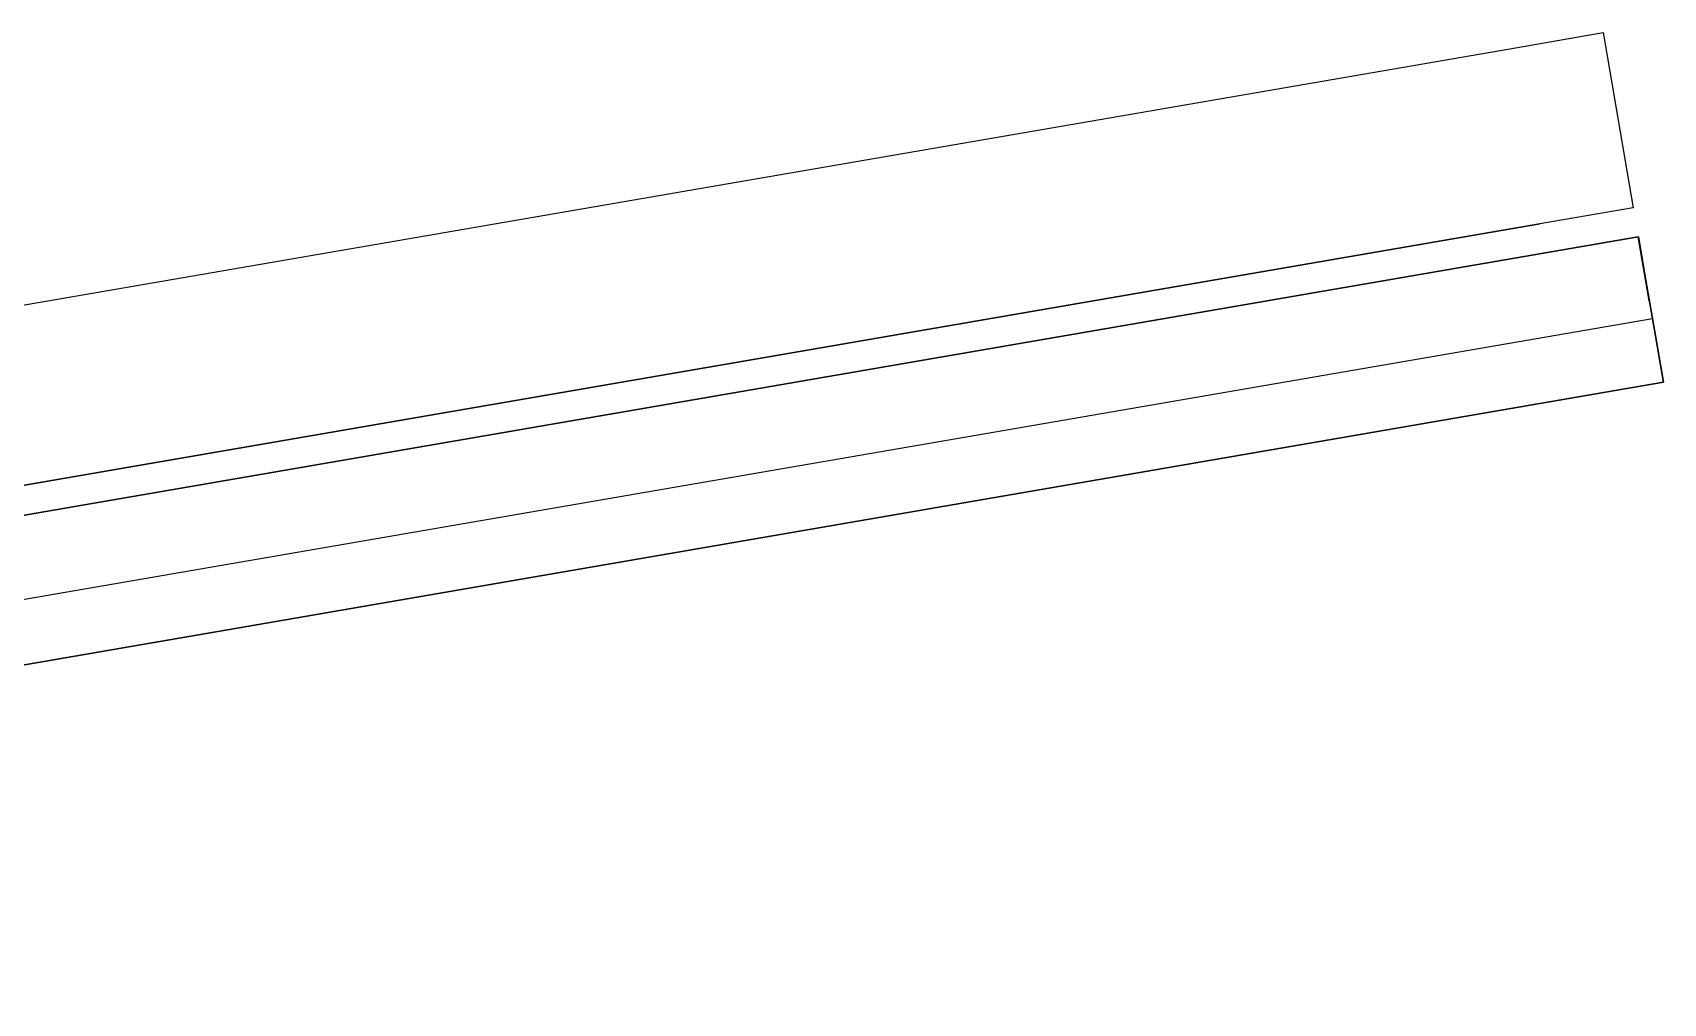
# Model space of a CAD drawing. Extents: x -32 to 51.8, y -51.6 to -5.5.
# Drawn here: x 50.318 to 51.695, y -19.38 to -18.56 of the extents above; entities that cross this region are included whole.
import ezdxf

# ---------------------------------------------------------------- set-up
doc = ezdxf.new("R2010")
doc.units = 0
doc.header["$MEASUREMENT"] = 0
doc.layers.get('0').update_dxf_attribs({"linetype": 'CONTINUOUS'})

msp = doc.modelspace()

# ---------------------------------------------------------------- linework, layer by layer
for p, q in [((51.565, -18.5737), (51.6438, -18.5601)), ((51.565, -18.5737), (51.6438, -18.5601)), ((51.6438, -18.5601), (51.6693, -18.7079)), ((51.6438, -18.5601), (51.6693, -18.7079)), ((49.0428, -19.0086), (51.565, -18.5737)), ((51.6693, -18.7079), (51.5904, -18.7215)), ((51.6693, -18.7079), (51.5904, -18.7215)), ((51.6693, -18.7079), (51.6693, -18.7079)), ((51.6693, -18.7079), (51.6693, -18.7079)), ((49.0683, -19.1564), (51.5904, -18.7215)), ((51.5904, -18.7215), (49.0683, -19.1564)), ((49.0683, -19.1564), (51.5904, -18.7215)), ((51.5904, -18.7215), (51.5904, -18.7215)), ((51.5904, -18.7215), (51.5904, -18.7215)), ((51.5904, -18.7215), (51.5904, -18.7215)), ((51.5904, -18.7215), (51.5904, -18.7215)), ((51.5904, -18.7215), (51.5904, -18.7215)), ((51.5904, -18.7215), (51.5904, -18.7215)), ((48.5713, -19.2674), (51.6735, -18.7325)), ((51.6735, -18.7325), (48.5713, -19.2674)), ((51.6735, -18.7325), (51.6735, -18.7325)), ((51.6735, -18.7325), (51.6828, -18.7863)), ((51.6828, -18.7863), (51.6735, -18.7325)), ((51.6735, -18.7325), (51.6735, -18.7325)), ((51.6735, -18.7325), (51.6828, -18.7863)), ((51.6828, -18.7863), (51.6735, -18.7325)), ((51.6735, -18.7325), (51.6735, -18.7325)), ((51.6735, -18.7325), (51.6828, -18.7863)), ((51.6828, -18.7863), (51.6735, -18.7325)), ((51.6735, -18.7325), (51.6735, -18.7325)), ((51.6735, -18.7325), (51.6828, -18.7863)), ((51.6828, -18.7863), (51.6735, -18.7325)), ((51.6735, -18.7325), (51.6735, -18.7325)), ((51.6735, -18.7325), (51.6828, -18.7863)), ((51.6828, -18.7863), (51.6735, -18.7325)), ((51.6735, -18.7325), (51.6735, -18.7325)), ((51.6735, -18.7325), (51.6828, -18.7864)), ((51.6828, -18.7864), (51.6735, -18.7325)), ((51.6735, -18.7325), (51.6735, -18.7325)), ((51.6735, -18.7325), (51.6828, -18.7864)), ((51.6854, -18.8015), (51.6735, -18.7325)), ((51.6735, -18.7325), (51.6828, -18.7863)), ((51.6828, -18.7863), (51.6735, -18.7325)), ((51.6735, -18.7325), (51.6735, -18.7325)), ((51.6735, -18.7325), (51.6828, -18.7863)), ((51.6828, -18.7863), (51.6735, -18.7325)), ((51.6735, -18.7325), (51.6735, -18.7325)), ((51.6735, -18.7325), (51.6828, -18.7863)), ((51.6828, -18.7863), (51.6735, -18.7325)), ((51.6735, -18.7325), (51.6735, -18.7325)), ((51.6735, -18.7325), (51.6828, -18.7863)), ((51.6828, -18.7863), (51.6735, -18.7325)), ((51.6735, -18.7325), (51.6735, -18.7325)), ((51.6735, -18.7325), (51.6828, -18.7863)), ((51.6828, -18.7863), (51.6735, -18.7325)), ((51.6735, -18.7325), (51.6735, -18.7325)), ((51.6735, -18.7325), (51.6828, -18.7863)), ((51.6828, -18.7863), (51.6735, -18.7325)), ((51.6735, -18.7325), (51.6735, -18.7325)), ((51.6735, -18.7325), (51.6828, -18.7863)), ((51.6828, -18.7863), (51.6735, -18.7325)), ((51.6735, -18.7325), (51.6735, -18.7325)), ((51.6735, -18.7325), (51.6828, -18.7863)), ((51.6828, -18.7863), (51.6735, -18.7325)), ((51.6735, -18.7325), (51.6735, -18.7325)), ((51.6735, -18.7325), (51.6828, -18.7863)), ((51.6828, -18.7863), (51.6735, -18.7325)), ((51.6735, -18.7325), (51.6735, -18.7325)), ((51.6735, -18.7325), (51.6828, -18.7864)), ((51.6735, -18.7325), (51.6854, -18.8015)), ((51.6828, -18.7863), (51.6735, -18.7325)), ((51.6828, -18.7863), (51.6735, -18.7325)), ((51.6735, -18.7325), (51.6735, -18.7325)), ((51.6735, -18.7325), (51.6828, -18.7863)), ((51.6828, -18.7863), (51.6735, -18.7325)), ((51.6735, -18.7325), (51.6735, -18.7325)), ((51.6735, -18.7325), (51.6828, -18.7863)), ((51.6828, -18.7863), (51.6735, -18.7325)), ((51.6735, -18.7325), (51.6735, -18.7325)), ((51.6735, -18.7325), (51.6828, -18.7863)), ((51.6828, -18.7863), (51.6735, -18.7325)), ((51.6735, -18.7325), (51.6735, -18.7325)), ((51.6735, -18.7325), (51.6828, -18.7863)), ((51.6828, -18.7863), (51.6735, -18.7325)), ((51.6735, -18.7325), (51.6735, -18.7325)), ((51.6735, -18.7325), (51.6828, -18.7863)), ((51.6828, -18.7863), (51.6735, -18.7325)), ((51.6735, -18.7325), (51.6735, -18.7325)), ((51.6735, -18.7325), (51.6828, -18.7864)), ((51.6828, -18.7864), (51.6735, -18.7325)), ((51.6735, -18.7325), (51.6735, -18.7325)), ((51.6735, -18.7325), (51.6828, -18.7864)), ((51.6854, -18.8015), (51.6735, -18.7325)), ((51.6735, -18.7325), (51.6828, -18.7863)), ((51.6828, -18.7863), (51.6735, -18.7325)), ((51.6735, -18.7325), (51.6735, -18.7325)), ((51.6735, -18.7325), (51.6828, -18.7863)), ((51.6828, -18.7863), (51.6735, -18.7325)), ((51.6735, -18.7325), (51.6735, -18.7325)), ((51.6735, -18.7325), (51.6828, -18.7863)), ((51.6828, -18.7863), (51.6735, -18.7325)), ((51.6735, -18.7325), (51.6735, -18.7325)), ((51.6735, -18.7325), (51.6828, -18.7863)), ((51.6828, -18.7863), (51.6735, -18.7325)), ((51.6735, -18.7325), (51.6735, -18.7325)), ((51.6735, -18.7325), (51.6828, -18.7863)), ((51.6828, -18.7863), (51.6735, -18.7325)), ((51.6735, -18.7325), (51.6735, -18.7325)), ((51.6735, -18.7325), (51.6828, -18.7863)), ((51.6828, -18.7863), (51.6735, -18.7325)), ((51.6735, -18.7325), (51.6735, -18.7325)), ((51.6735, -18.7325), (51.6828, -18.7863)), ((51.6828, -18.7863), (51.6735, -18.7325)), ((51.6735, -18.7325), (51.6735, -18.7325)), ((51.6735, -18.7325), (51.6828, -18.7863)), ((51.6828, -18.7863), (51.6735, -18.7325)), ((51.6735, -18.7325), (51.6735, -18.7325)), ((51.6735, -18.7325), (51.6828, -18.7863)), ((51.6828, -18.7863), (51.6735, -18.7325)), ((51.6735, -18.7325), (51.6735, -18.7325)), ((51.6735, -18.7325), (51.6828, -18.7864)), ((51.6735, -18.7325), (51.6735, -18.7325)), ((51.6735, -18.7325), (51.6828, -18.7863)), ((51.6828, -18.7863), (51.6735, -18.7325)), ((51.6735, -18.7325), (51.6735, -18.7325)), ((51.6735, -18.7325), (51.6828, -18.7863)), ((51.6828, -18.7863), (51.6735, -18.7325)), ((51.6735, -18.7325), (51.6735, -18.7325)), ((51.6735, -18.7325), (51.6828, -18.7863)), ((51.6828, -18.7863), (51.6735, -18.7325)), ((51.6735, -18.7325), (51.6735, -18.7325)), ((51.6735, -18.7325), (51.6828, -18.7863)), ((51.6828, -18.7863), (51.6735, -18.7325)), ((51.6735, -18.7325), (51.6735, -18.7325)), ((51.6735, -18.7325), (51.6828, -18.7863)), ((51.6828, -18.7863), (51.6735, -18.7325)), ((51.6735, -18.7325), (51.6735, -18.7325)), ((51.6735, -18.7325), (51.6828, -18.7864)), ((51.6828, -18.7864), (51.6735, -18.7325)), ((51.6735, -18.7325), (51.6735, -18.7325)), ((51.6735, -18.7325), (51.6828, -18.7864)), ((51.6855, -18.8015), (51.6736, -18.7325)), ((51.6736, -18.7325), (51.6828, -18.7863)), ((51.6828, -18.7863), (51.6736, -18.7325)), ((51.6736, -18.7325), (51.6736, -18.7325)), ((51.6736, -18.7325), (51.6828, -18.7863)), ((51.6828, -18.7863), (51.6736, -18.7325)), ((51.6736, -18.7325), (51.6736, -18.7325)), ((51.6736, -18.7325), (51.6828, -18.7863)), ((51.6828, -18.7863), (51.6736, -18.7325)), ((51.6736, -18.7325), (51.6736, -18.7325)), ((51.6736, -18.7325), (51.6828, -18.7863)), ((51.6828, -18.7863), (51.6735, -18.7325)), ((51.6855, -18.8015), (51.6736, -18.7325)), ((51.6736, -18.7325), (51.6828, -18.7863)), ((51.6828, -18.7863), (51.6736, -18.7325)), ((51.6736, -18.7325), (51.6736, -18.7325)), ((51.6736, -18.7325), (51.6828, -18.7863)), ((51.6828, -18.7863), (51.6736, -18.7325)), ((51.6736, -18.7325), (51.6736, -18.7325)), ((51.6736, -18.7325), (51.6828, -18.7863)), ((51.6828, -18.7863), (51.6736, -18.7325)), ((51.6736, -18.7325), (51.6736, -18.7325)), ((51.6736, -18.7325), (51.6828, -18.7863)), ((51.6855, -18.8015), (51.6736, -18.7325)), ((51.6736, -18.7325), (51.6828, -18.7863)), ((51.6828, -18.7863), (51.6736, -18.7325)), ((51.6736, -18.7325), (51.6736, -18.7325)), ((51.6736, -18.7325), (51.6828, -18.7863)), ((51.6828, -18.7863), (51.6736, -18.7325)), ((51.6736, -18.7325), (51.6736, -18.7325)), ((51.6736, -18.7325), (51.6828, -18.7863)), ((51.6828, -18.7863), (51.6736, -18.7325)), ((51.6736, -18.7325), (51.6736, -18.7325)), ((51.6736, -18.7325), (51.6828, -18.7863)), ((51.6828, -18.7863), (51.6735, -18.7325)), ((51.6828, -18.7863), (51.6828, -18.7863)), ((51.6828, -18.7863), (51.6828, -18.7863)), ((51.6828, -18.7863), (51.6828, -18.7863)), ((51.6828, -18.7863), (51.6828, -18.7863)), ((51.6828, -18.7863), (51.6828, -18.7863)), ((51.6828, -18.7863), (51.6828, -18.7863)), ((51.6828, -18.7863), (51.6828, -18.7863)), ((51.6828, -18.7863), (51.6828, -18.7863)), ((51.6828, -18.7863), (51.6828, -18.7863)), ((51.6828, -18.7864), (51.6828, -18.7864)), ((51.6828, -18.7863), (51.6828, -18.7863)), ((51.6828, -18.7863), (51.6828, -18.7863)), ((51.6828, -18.7863), (51.6828, -18.7863)), ((51.6828, -18.7863), (51.6828, -18.7863)), ((51.6828, -18.7863), (51.6828, -18.7863)), ((51.6828, -18.7863), (51.6828, -18.7863)), ((51.6828, -18.7863), (51.6828, -18.7863)), ((51.6828, -18.7863), (51.6828, -18.7863)), ((51.6828, -18.7863), (51.6828, -18.7863)), ((51.6828, -18.7864), (51.6828, -18.7863)), ((51.6828, -18.7863), (51.6828, -18.7863)), ((51.6828, -18.7863), (51.6828, -18.7863)), ((51.6828, -18.7863), (51.6828, -18.7863)), ((51.6828, -18.7863), (51.6828, -18.7863)), ((51.6828, -18.7863), (51.6828, -18.7863)), ((51.6828, -18.7863), (51.6828, -18.7863)), ((51.6828, -18.7863), (51.6828, -18.7863)), ((51.6828, -18.7863), (51.6828, -18.7863)), ((51.6828, -18.7863), (51.6828, -18.7863)), ((51.6828, -18.7863), (51.6828, -18.7863)), ((51.6828, -18.7863), (51.6828, -18.7863)), ((51.6828, -18.7864), (51.6828, -18.7864)), ((51.6828, -18.7863), (51.6828, -18.7863)), ((51.6828, -18.7863), (51.6828, -18.7863)), ((51.6828, -18.7863), (51.6828, -18.7863)), ((51.6828, -18.7863), (51.6828, -18.7863)), ((51.6828, -18.7863), (51.6828, -18.7863)), ((51.6828, -18.7863), (51.6828, -18.7863)), ((51.6828, -18.7863), (51.6828, -18.7863)), ((51.6828, -18.7863), (51.6828, -18.7863)), ((51.6828, -18.7863), (51.6828, -18.7863)), ((51.6828, -18.7864), (51.6828, -18.7863)), ((51.6828, -18.7863), (51.6828, -18.7863)), ((51.6828, -18.7863), (51.6828, -18.7863)), ((51.6828, -18.7863), (51.6828, -18.7863)), ((51.6828, -18.7863), (51.6828, -18.7863)), ((51.6828, -18.7863), (51.6828, -18.7863)), ((51.6828, -18.7863), (51.6828, -18.7863)), ((51.6828, -18.7863), (51.6828, -18.7863)), ((51.6828, -18.7863), (51.6828, -18.7863)), ((51.6828, -18.7863), (51.6828, -18.7863)), ((51.6828, -18.7864), (51.6828, -18.7864)), ((51.6828, -18.7864), (51.6828, -18.7864)), ((51.6828, -18.7864), (51.6828, -18.7864)), ((51.6828, -18.7864), (51.6828, -18.7864)), ((51.6828, -18.7864), (51.6828, -18.7864)), ((51.6828, -18.7864), (51.6828, -18.7864)), ((48.6175, -19.3305), (51.6854, -18.8015)), ((51.6947, -18.8553), (51.6854, -18.8015)), ((51.6854, -18.8015), (51.6854, -18.8015)), ((51.6854, -18.8015), (51.6947, -18.8553)), ((51.6947, -18.8553), (51.6854, -18.8015)), ((51.6854, -18.8015), (51.6854, -18.8015)), ((51.6854, -18.8015), (51.6947, -18.8553)), ((51.6947, -18.8553), (51.6854, -18.8015)), ((51.6854, -18.8015), (51.6854, -18.8015)), ((51.6854, -18.8015), (51.6947, -18.8553)), ((51.6947, -18.8553), (51.6854, -18.8015)), ((51.6854, -18.8015), (51.6854, -18.8015)), ((51.6854, -18.8015), (51.6947, -18.8553)), ((51.6947, -18.8553), (51.6854, -18.8015)), ((51.6854, -18.8015), (51.6854, -18.8015)), ((51.6854, -18.8015), (51.6947, -18.8553)), ((51.6947, -18.8553), (51.6854, -18.8015)), ((51.6854, -18.8015), (51.6854, -18.8015)), ((51.6854, -18.8015), (51.6947, -18.8553)), ((51.6947, -18.8553), (51.6854, -18.8015)), ((51.6854, -18.8015), (51.6854, -18.8015)), ((51.6854, -18.8015), (51.6947, -18.8553)), ((51.6947, -18.8553), (51.6854, -18.8015)), ((51.6854, -18.8015), (51.6854, -18.8015)), ((51.6854, -18.8015), (51.6947, -18.8553)), ((51.6947, -18.8553), (51.6854, -18.8015)), ((51.6854, -18.8015), (51.6854, -18.8015)), ((51.6854, -18.8015), (51.6947, -18.8553)), ((51.6947, -18.8553), (51.6854, -18.8015)), ((51.6854, -18.8015), (51.6854, -18.8015)), ((51.6854, -18.8015), (51.6947, -18.8553)), ((51.6947, -18.8553), (51.6854, -18.8015)), ((51.6854, -18.8015), (51.6854, -18.8015)), ((51.6854, -18.8015), (51.6947, -18.8553)), ((51.6947, -18.8553), (51.6854, -18.8015)), ((51.6854, -18.8015), (51.6854, -18.8015)), ((51.6854, -18.8015), (51.6947, -18.8553)), ((51.6947, -18.8553), (51.6854, -18.8015)), ((51.6854, -18.8015), (51.6854, -18.8015)), ((51.6854, -18.8015), (51.6947, -18.8553)), ((51.6947, -18.8553), (51.6854, -18.8015)), ((51.6854, -18.8015), (51.6854, -18.8015)), ((51.6854, -18.8015), (51.6947, -18.8553)), ((51.6947, -18.8553), (51.6854, -18.8015)), ((51.6854, -18.8015), (51.6854, -18.8015)), ((51.6854, -18.8015), (51.6947, -18.8553)), ((51.6947, -18.8553), (51.6854, -18.8015)), ((51.6854, -18.8015), (51.6854, -18.8015)), ((51.6854, -18.8015), (51.6947, -18.8553)), ((51.6947, -18.8553), (51.6854, -18.8015)), ((51.6854, -18.8015), (51.6854, -18.8015)), ((51.6854, -18.8015), (51.6947, -18.8553)), ((51.6947, -18.8553), (51.6854, -18.8015)), ((51.6854, -18.8015), (51.6854, -18.8015)), ((51.6854, -18.8015), (51.6947, -18.8553)), ((51.6947, -18.8553), (51.6854, -18.8015)), ((51.6854, -18.8015), (51.6947, -18.8553)), ((51.6947, -18.8553), (51.6854, -18.8015)), ((51.6854, -18.8015), (51.6854, -18.8015)), ((51.6854, -18.8015), (51.6947, -18.8553)), ((51.6947, -18.8553), (51.6854, -18.8015)), ((51.6854, -18.8015), (51.6854, -18.8015)), ((51.6854, -18.8015), (51.6947, -18.8553)), ((51.6947, -18.8553), (51.6854, -18.8015)), ((51.6854, -18.8015), (51.6854, -18.8015)), ((51.6854, -18.8015), (51.6947, -18.8553)), ((51.6947, -18.8553), (51.6854, -18.8015)), ((51.6854, -18.8015), (51.6854, -18.8015)), ((51.6854, -18.8015), (51.6947, -18.8553)), ((51.6947, -18.8553), (51.6854, -18.8015)), ((51.6854, -18.8015), (51.6854, -18.8015)), ((51.6854, -18.8015), (51.6947, -18.8553)), ((51.6947, -18.8553), (51.6854, -18.8015)), ((51.6854, -18.8015), (51.6854, -18.8015)), ((51.6854, -18.8015), (51.6947, -18.8553)), ((51.6947, -18.8553), (51.6854, -18.8015)), ((51.6854, -18.8015), (51.6854, -18.8015)), ((51.6854, -18.8015), (51.6947, -18.8553)), ((51.6947, -18.8553), (51.6854, -18.8015)), ((51.6854, -18.8015), (51.6854, -18.8015)), ((51.6854, -18.8015), (51.6947, -18.8553)), ((51.6947, -18.8553), (51.6854, -18.8015)), ((51.6854, -18.8015), (51.6854, -18.8015)), ((51.6854, -18.8015), (51.6947, -18.8553)), ((51.6947, -18.8553), (51.6854, -18.8015)), ((51.6854, -18.8015), (51.6854, -18.8015)), ((51.6854, -18.8015), (51.6947, -18.8553)), ((51.6947, -18.8553), (51.6854, -18.8015)), ((51.6854, -18.8015), (51.6854, -18.8015)), ((51.6854, -18.8015), (51.6947, -18.8553)), ((51.6947, -18.8553), (51.6854, -18.8015)), ((51.6854, -18.8015), (51.6854, -18.8015)), ((51.6854, -18.8015), (51.6947, -18.8553)), ((51.6947, -18.8553), (51.6854, -18.8015)), ((51.6854, -18.8015), (51.6854, -18.8015)), ((51.6854, -18.8015), (51.6947, -18.8553)), ((51.6947, -18.8553), (51.6854, -18.8015)), ((51.6854, -18.8015), (51.6854, -18.8015)), ((51.6854, -18.8015), (51.6947, -18.8553)), ((51.6947, -18.8553), (51.6854, -18.8015)), ((51.6854, -18.8015), (51.6854, -18.8015)), ((51.6854, -18.8015), (51.6947, -18.8553)), ((51.6947, -18.8553), (51.6854, -18.8015)), ((51.6854, -18.8015), (51.6854, -18.8015)), ((51.6854, -18.8015), (51.6947, -18.8553)), ((51.6947, -18.8553), (51.6854, -18.8015)), ((51.6854, -18.8015), (51.6854, -18.8015)), ((51.6854, -18.8015), (51.6947, -18.8553)), ((51.6947, -18.8553), (51.6854, -18.8015)), ((51.6854, -18.8015), (51.6854, -18.8015)), ((51.6854, -18.8015), (51.6947, -18.8553)), ((51.6947, -18.8553), (51.6854, -18.8015)), ((51.6947, -18.8553), (51.6854, -18.8015)), ((51.6854, -18.8015), (51.6854, -18.8015)), ((51.6854, -18.8015), (51.6947, -18.8553)), ((51.6947, -18.8553), (51.6854, -18.8015)), ((51.6854, -18.8015), (51.6854, -18.8015)), ((51.6854, -18.8015), (51.6947, -18.8553)), ((51.6947, -18.8553), (51.6854, -18.8015)), ((51.6854, -18.8015), (51.6854, -18.8015)), ((51.6854, -18.8015), (51.6947, -18.8553)), ((51.6947, -18.8553), (51.6854, -18.8015)), ((51.6854, -18.8015), (51.6854, -18.8015)), ((51.6854, -18.8015), (51.6947, -18.8553)), ((51.6947, -18.8553), (51.6854, -18.8015)), ((51.6854, -18.8015), (51.6854, -18.8015)), ((51.6854, -18.8015), (51.6947, -18.8553)), ((51.6947, -18.8553), (51.6854, -18.8015)), ((51.6854, -18.8015), (51.6854, -18.8015)), ((51.6854, -18.8015), (51.6947, -18.8553)), ((51.6947, -18.8553), (51.6854, -18.8015)), ((51.6854, -18.8015), (51.6854, -18.8015)), ((51.6854, -18.8015), (51.6947, -18.8553)), ((51.6947, -18.8553), (51.6854, -18.8015)), ((51.6854, -18.8015), (51.6854, -18.8015)), ((51.6854, -18.8015), (51.6947, -18.8553)), ((51.6947, -18.8553), (51.6854, -18.8015)), ((51.6854, -18.8015), (51.6854, -18.8015)), ((51.6854, -18.8015), (51.6947, -18.8553)), ((51.6947, -18.8553), (51.6855, -18.8015)), ((51.6855, -18.8015), (51.6855, -18.8015)), ((51.6855, -18.8015), (51.6947, -18.8553)), ((51.6947, -18.8553), (51.6855, -18.8015)), ((51.6947, -18.8553), (51.6855, -18.8015)), ((51.6855, -18.8015), (51.6855, -18.8015)), ((51.6855, -18.8015), (51.6947, -18.8553)), ((51.6947, -18.8553), (51.6855, -18.8015)), ((51.6947, -18.8553), (51.6855, -18.8015)), ((51.6855, -18.8015), (51.6855, -18.8015)), ((51.6855, -18.8015), (51.6947, -18.8553)), ((51.6947, -18.8553), (51.6855, -18.8015)), ((48.6536, -19.3797), (51.6947, -18.8553)), ((48.6536, -19.3797), (51.6947, -18.8553)), ((48.6536, -19.3797), (51.6947, -18.8553)), ((51.6947, -18.8553), (48.6536, -19.3797)), ((51.6947, -18.8553), (48.6536, -19.3797)), ((48.6536, -19.3797), (51.6947, -18.8553)), ((51.6947, -18.8553), (48.6536, -19.3797)), ((51.6947, -18.8553), (48.6536, -19.3797)), ((48.6536, -19.3797), (51.6947, -18.8553)), ((48.6536, -19.3797), (51.6947, -18.8553)), ((51.6947, -18.8553), (48.6536, -19.3797)), ((51.6947, -18.8553), (48.6536, -19.3797)), ((48.6536, -19.3797), (51.6947, -18.8553)), ((48.6536, -19.3797), (51.6947, -18.8553)), ((51.6947, -18.8553), (49.0937, -19.3038)), ((51.6947, -18.8553), (49.0937, -19.3038)), ((49.0937, -19.3038), (51.6947, -18.8553)), ((51.6947, -18.8553), (49.0937, -19.3038)), ((51.6947, -18.8553), (49.0937, -19.3038)), ((49.0937, -19.3038), (51.6947, -18.8553)), ((51.6947, -18.8553), (49.0937, -19.3038)), ((51.6947, -18.8553), (49.0937, -19.3038)), ((51.6947, -18.8553), (49.0937, -19.3038)), ((51.6947, -18.8553), (49.0937, -19.3038)), ((51.6947, -18.8553), (49.0937, -19.3038)), ((51.6947, -18.8553), (49.0937, -19.3038)), ((51.6947, -18.8553), (49.0937, -19.3038)), ((51.6947, -18.8553), (49.0937, -19.3038)), ((49.0937, -19.3038), (51.6947, -18.8553)), ((51.6947, -18.8553), (49.0937, -19.3038)), ((51.6947, -18.8553), (49.0937, -19.3038)), ((51.6947, -18.8553), (49.0937, -19.3038)), ((49.0937, -19.3038), (51.6947, -18.8553)), ((51.6947, -18.8553), (49.0937, -19.3038)), ((51.6947, -18.8553), (49.0937, -19.3038)), ((49.0937, -19.3038), (51.6947, -18.8553)), ((49.0937, -19.3038), (51.6947, -18.8553)), ((51.6947, -18.8553), (49.0937, -19.3038)), ((51.6947, -18.8553), (49.0937, -19.3038)), ((49.0937, -19.3038), (51.6947, -18.8553)), ((49.0937, -19.3038), (51.6947, -18.8553)), ((49.0937, -19.3038), (51.6947, -18.8553)), ((51.6947, -18.8553), (49.0937, -19.3038)), ((49.0937, -19.3038), (51.6947, -18.8553)), ((51.6947, -18.8553), (49.0937, -19.3038)), ((51.6947, -18.8553), (51.6947, -18.8553)), ((51.6947, -18.8553), (51.6947, -18.8553)), ((51.6947, -18.8553), (51.6947, -18.8553)), ((51.6947, -18.8553), (51.6947, -18.8553)), ((51.6947, -18.8553), (51.6947, -18.8553)), ((51.6947, -18.8553), (51.6947, -18.8553)), ((51.6947, -18.8553), (51.6947, -18.8553)), ((51.6947, -18.8553), (51.6947, -18.8553)), ((51.6947, -18.8553), (51.6947, -18.8553)), ((51.6947, -18.8553), (51.6947, -18.8553)), ((51.6947, -18.8553), (51.6947, -18.8553)), ((51.6947, -18.8553), (51.6947, -18.8553)), ((51.6947, -18.8553), (51.6947, -18.8553)), ((51.6947, -18.8553), (51.6947, -18.8553)), ((51.6947, -18.8553), (51.6947, -18.8553)), ((51.6947, -18.8553), (51.6947, -18.8553)), ((51.6947, -18.8553), (51.6947, -18.8553)), ((51.6947, -18.8553), (51.6947, -18.8553)), ((51.6947, -18.8553), (51.6947, -18.8553)), ((51.6947, -18.8553), (51.6947, -18.8553)), ((51.6947, -18.8553), (51.6947, -18.8553)), ((51.6947, -18.8553), (51.6947, -18.8553)), ((51.6947, -18.8553), (51.6947, -18.8553)), ((51.6947, -18.8553), (51.6947, -18.8553)), ((51.6947, -18.8553), (51.6947, -18.8553)), ((51.6947, -18.8553), (51.6947, -18.8553)), ((51.6947, -18.8553), (51.6947, -18.8553)), ((51.6947, -18.8553), (51.6947, -18.8553)), ((51.6947, -18.8553), (51.6947, -18.8553)), ((51.6947, -18.8553), (51.6947, -18.8553)), ((51.6947, -18.8553), (51.6947, -18.8553)), ((51.6947, -18.8553), (51.6947, -18.8553)), ((51.6947, -18.8553), (51.6947, -18.8553)), ((51.6947, -18.8553), (51.6947, -18.8553)), ((51.6947, -18.8553), (51.6947, -18.8553)), ((51.6947, -18.8553), (51.6947, -18.8553)), ((51.6947, -18.8553), (51.6947, -18.8553)), ((51.6947, -18.8553), (51.6947, -18.8553)), ((51.6947, -18.8553), (51.6947, -18.8553)), ((51.6947, -18.8553), (51.6947, -18.8553)), ((51.6947, -18.8553), (51.6947, -18.8553)), ((51.6947, -18.8553), (51.6947, -18.8553)), ((51.6947, -18.8553), (51.6947, -18.8553)), ((51.6947, -18.8553), (51.6947, -18.8553)), ((51.6947, -18.8553), (51.6947, -18.8553)), ((51.6947, -18.8553), (51.6947, -18.8553)), ((51.6947, -18.8553), (51.6947, -18.8553)), ((51.6947, -18.8553), (51.6947, -18.8553)), ((51.6947, -18.8553), (51.6947, -18.8553)), ((51.6947, -18.8553), (51.6947, -18.8553)), ((51.6947, -18.8553), (51.6947, -18.8553)), ((51.6947, -18.8553), (51.6947, -18.8553)), ((51.6947, -18.8553), (51.6947, -18.8553)), ((51.6947, -18.8553), (51.6947, -18.8553)), ((51.6947, -18.8553), (51.6947, -18.8553)), ((51.6947, -18.8553), (51.6947, -18.8553)), ((51.6947, -18.8553), (51.6947, -18.8553)), ((51.6947, -18.8553), (51.6947, -18.8553)), ((51.6947, -18.8553), (51.6947, -18.8553)), ((51.6947, -18.8553), (51.6947, -18.8553)), ((51.6947, -18.8553), (51.6947, -18.8553)), ((51.6947, -18.8553), (51.6947, -18.8553)), ((51.6947, -18.8553), (51.6947, -18.8553)), ((51.6947, -18.8553), (51.6947, -18.8553)), ((51.6947, -18.8553), (51.6947, -18.8553)), ((51.6947, -18.8553), (51.6947, -18.8553)), ((51.6947, -18.8553), (51.6947, -18.8553)), ((51.6947, -18.8553), (51.6947, -18.8553)), ((51.6947, -18.8553), (51.6947, -18.8553)), ((51.6947, -18.8553), (51.6947, -18.8553)), ((51.6947, -18.8553), (51.6947, -18.8553)), ((51.6947, -18.8553), (51.6947, -18.8553)), ((51.6947, -18.8553), (51.6947, -18.8553)), ((51.6947, -18.8553), (51.6947, -18.8553)), ((51.6947, -18.8553), (51.6947, -18.8553)), ((51.6947, -18.8553), (51.6947, -18.8553)), ((51.6947, -18.8553), (51.6947, -18.8553)), ((51.6947, -18.8553), (51.6947, -18.8553)), ((51.6947, -18.8553), (51.6947, -18.8553)), ((51.6947, -18.8553), (51.6947, -18.8553)), ((51.6947, -18.8553), (51.6947, -18.8553)), ((51.6947, -18.8553), (51.6947, -18.8553)), ((51.6947, -18.8553), (51.6947, -18.8553)), ((51.6947, -18.8553), (51.6947, -18.8553)), ((51.6947, -18.8553), (51.6947, -18.8553)), ((51.6947, -18.8553), (51.6947, -18.8553)), ((51.6947, -18.8553), (51.6947, -18.8553)), ((51.6947, -18.8553), (51.6947, -18.8553)), ((51.6947, -18.8553), (51.6947, -18.8553)), ((51.6947, -18.8553), (51.6947, -18.8553)), ((51.6947, -18.8553), (51.6947, -18.8553)), ((51.6947, -18.8553), (51.6947, -18.8553)), ((51.6947, -18.8553), (51.6947, -18.8553)), ((51.6947, -18.8553), (51.6947, -18.8553)), ((51.6947, -18.8553), (51.6947, -18.8553)), ((51.6947, -18.8553), (51.6947, -18.8553)), ((51.6947, -18.8553), (51.6947, -18.8553)), ((51.6947, -18.8553), (51.6947, -18.8553)), ((51.6947, -18.8553), (51.6947, -18.8553)), ((51.6947, -18.8553), (51.6947, -18.8553)), ((51.6947, -18.8553), (51.6947, -18.8553)), ((51.6947, -18.8553), (51.6947, -18.8553)), ((51.6947, -18.8553), (51.6947, -18.8553)), ((51.6947, -18.8553), (51.6947, -18.8553)), ((51.6947, -18.8553), (51.6947, -18.8553)), ((51.6947, -18.8553), (51.6947, -18.8553)), ((51.6947, -18.8553), (51.6947, -18.8553)), ((51.6947, -18.8553), (51.6947, -18.8553)), ((51.6947, -18.8553), (51.6947, -18.8553)), ((51.6947, -18.8553), (51.6947, -18.8553)), ((51.6947, -18.8553), (51.6947, -18.8553)), ((51.6947, -18.8553), (51.6947, -18.8553)), ((51.6947, -18.8553), (51.6947, -18.8553)), ((51.6947, -18.8553), (51.6947, -18.8553)), ((51.6947, -18.8553), (51.6947, -18.8553)), ((51.6947, -18.8553), (51.6947, -18.8553)), ((51.6947, -18.8553), (51.6947, -18.8553)), ((51.6947, -18.8553), (51.6947, -18.8553)), ((51.6947, -18.8553), (51.6947, -18.8553)), ((51.6947, -18.8553), (51.6947, -18.8553)), ((51.6947, -18.8553), (51.6947, -18.8553)), ((51.6947, -18.8553), (51.6947, -18.8553)), ((51.6947, -18.8553), (51.6947, -18.8553)), ((51.6947, -18.8553), (51.6947, -18.8553)), ((51.6947, -18.8553), (51.6947, -18.8553)), ((51.6947, -18.8553), (51.6947, -18.8553)), ((51.6947, -18.8553), (51.6947, -18.8553)), ((51.6947, -18.8553), (51.6947, -18.8553)), ((51.6947, -18.8553), (51.6947, -18.8553)), ((51.6947, -18.8553), (51.6947, -18.8553)), ((51.6947, -18.8553), (51.6947, -18.8553)), ((51.6947, -18.8553), (51.6947, -18.8553)), ((51.6947, -18.8553), (51.6947, -18.8553)), ((51.6947, -18.8553), (51.6947, -18.8553)), ((51.6947, -18.8553), (51.6947, -18.8553)), ((51.6947, -18.8553), (51.6947, -18.8553)), ((51.6947, -18.8553), (51.6947, -18.8553)), ((51.6947, -18.8553), (51.6947, -18.8553)), ((51.6947, -18.8553), (51.6947, -18.8553)), ((51.6947, -18.8553), (51.6947, -18.8553)), ((51.6947, -18.8553), (51.6947, -18.8553)), ((51.6947, -18.8553), (51.6947, -18.8553)), ((51.6947, -18.8553), (51.6947, -18.8553)), ((51.6947, -18.8553), (51.6947, -18.8553)), ((51.6947, -18.8553), (51.6947, -18.8553)), ((51.6947, -18.8553), (51.6947, -18.8553)), ((51.6947, -18.8553), (51.6947, -18.8553)), ((51.6947, -18.8553), (51.6947, -18.8553)), ((51.6947, -18.8553), (51.6947, -18.8553)), ((51.6947, -18.8553), (51.6947, -18.8553)), ((51.6947, -18.8553), (51.6947, -18.8553)), ((51.6947, -18.8553), (51.6947, -18.8553)), ((51.6947, -18.8553), (51.6947, -18.8553)), ((51.6947, -18.8553), (51.6947, -18.8553)), ((51.6947, -18.8553), (51.6947, -18.8553)), ((51.6947, -18.8553), (51.6947, -18.8553)), ((51.6947, -18.8553), (51.6947, -18.8553)), ((51.6947, -18.8553), (51.6947, -18.8553)), ((51.6947, -18.8553), (51.6947, -18.8553)), ((51.6947, -18.8553), (51.6947, -18.8553)), ((51.6947, -18.8553), (51.6947, -18.8553)), ((51.6947, -18.8553), (51.6947, -18.8553)), ((51.6947, -18.8553), (51.6947, -18.8553)), ((51.6947, -18.8553), (51.6947, -18.8553)), ((51.6947, -18.8553), (51.6947, -18.8553)), ((51.6947, -18.8553), (51.6947, -18.8553))]:
    msp.add_line(p, q)

doc.saveas('drawing.dxf')
